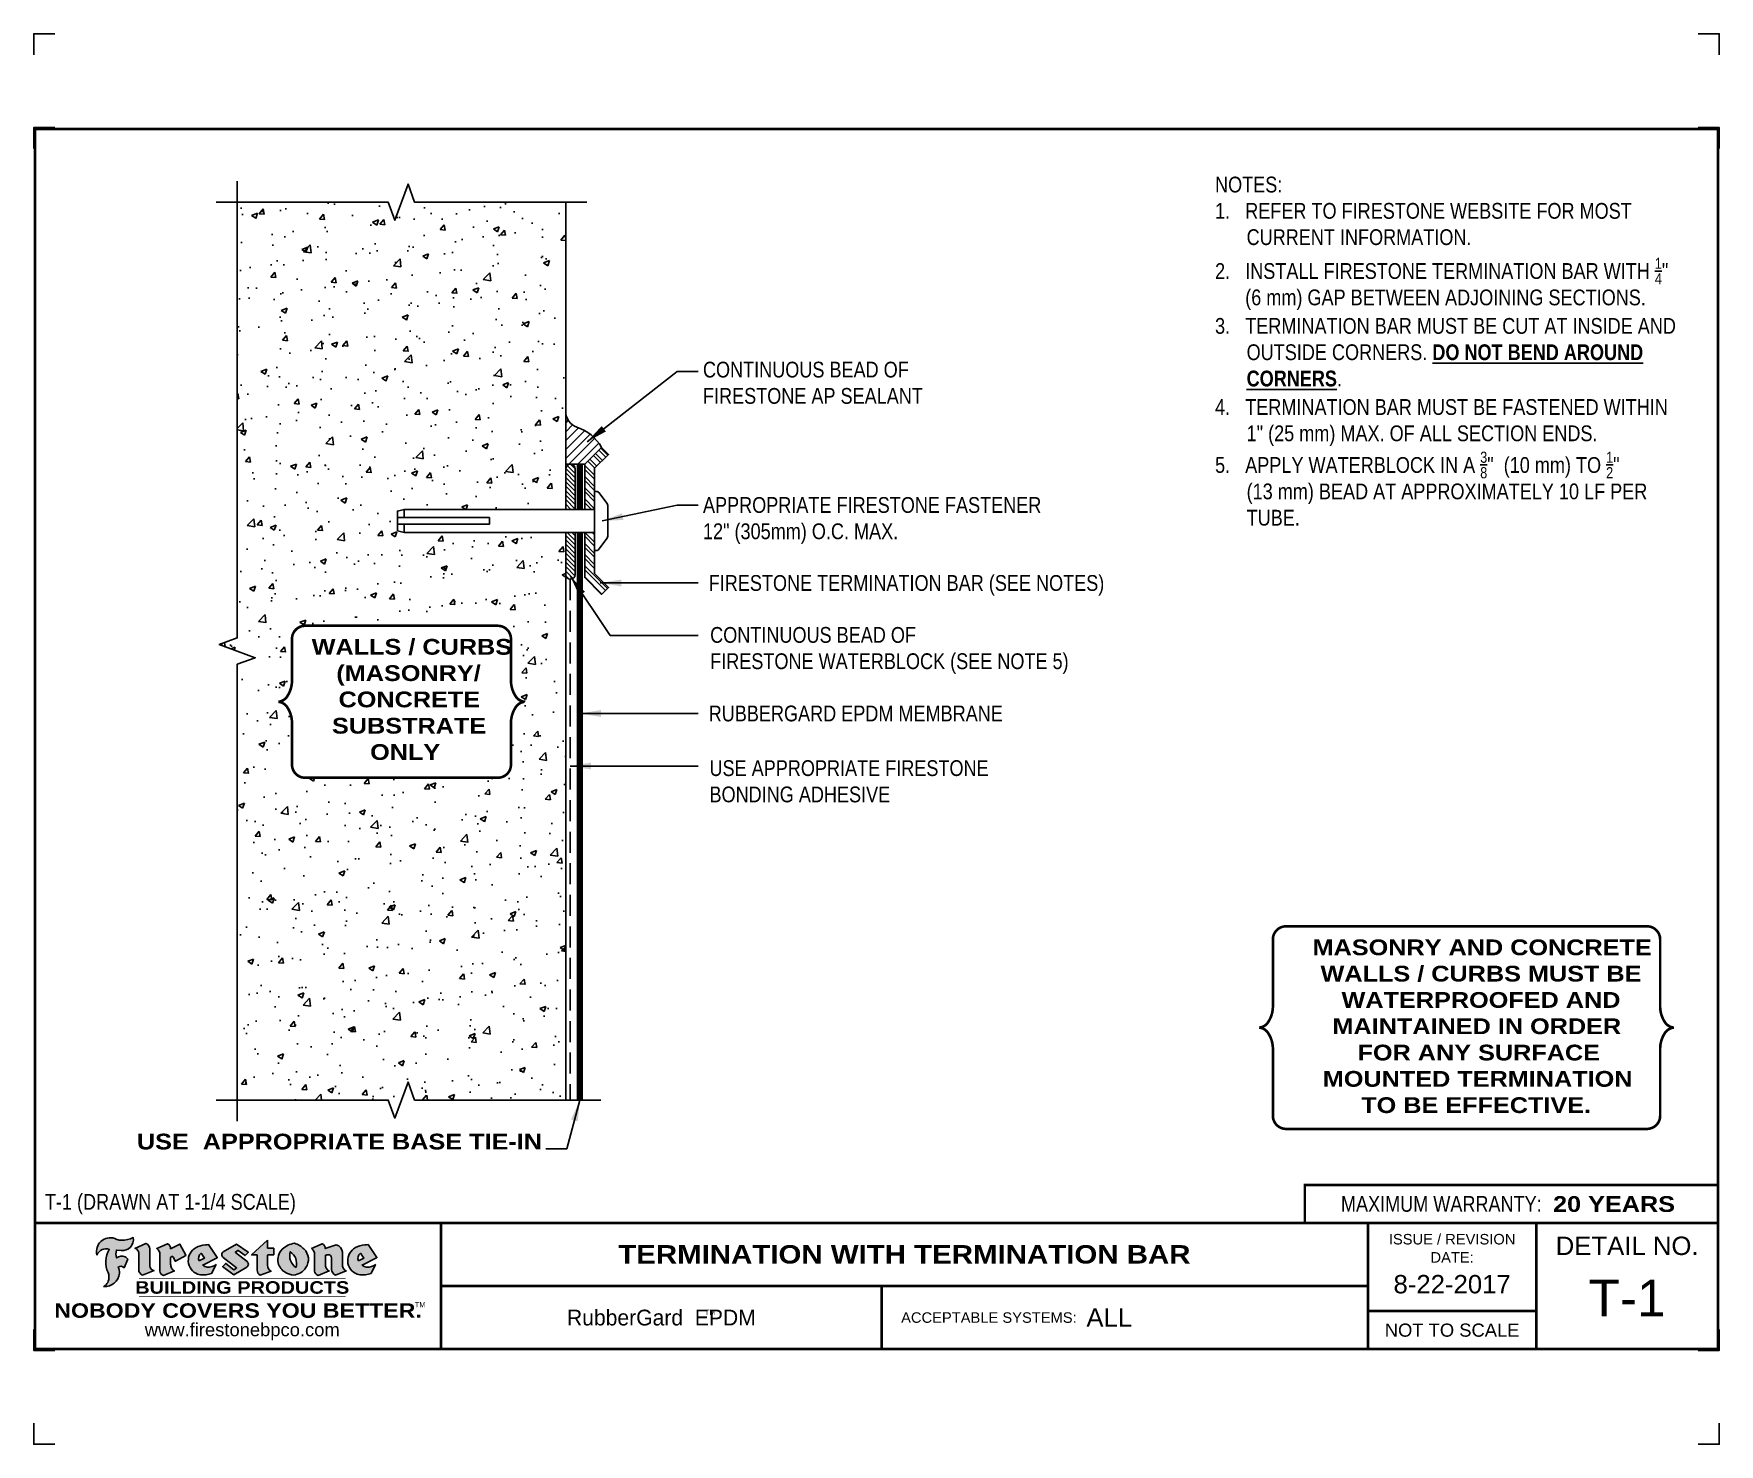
# Model space of a CAD drawing. Header units: inches. Extents: x 233.4 to 253.5, y -42.1 to -25.3.
import ezdxf
from ezdxf.enums import TextEntityAlignment as Align

# ---------------------------------------------------------------- set-up
doc = ezdxf.new("R2010")
doc.units = ezdxf.units.IN
doc.header["$MEASUREMENT"] = 0
doc.linetypes.add('HIDDEN', pattern=[0.375, 0.25, -0.125])
doc.layers.get('0').update_dxf_attribs({"linetype": 'CONTINUOUS'})
doc.layers.get('DEFPOINTS').update_dxf_attribs({"linetype": 'CONTINUOUS'})
for name, color, linetype in [('FSBP-ACCESSORY-FIRESTONE', 7, 'CONTINUOUS'), ('FSBP-ADHESIVE', 1, 'HIDDEN'), ('FSBP-ANNO-NOTE', 7, 'CONTINUOUS'), ('FSBP-MEMBRANE', 7, 'CONTINUOUS'), ('FSBP-SEALANTS', 1, 'CONTINUOUS'), ('FSBP-TTLB', 7, 'CONTINUOUS'), ('FSBP-TTLB-BORDER', 7, 'CONTINUOUS'), ('FSBP-TTLB-TEXT', 7, 'CONTINUOUS'), ('FSBP-WALL-CURB', 9, 'CONTINUOUS')]:
    doc.layers.add(name, color=color, linetype=linetype)
doc.styles.add('FSBP_ARIAL', font='arial.ttf')
doc.styles.add('FSBP_ARIAL_BOLD', font='')
doc.styles.add('FSBP_ARIAL_NAR', font='ARIALN.TTF')
doc.styles.add('FSBP_BANKGOTHIC', font='bgothm.ttf')
doc.styles.get('FSBP_ARIAL_BOLD').set_extended_font_data('Arial Black')
doc.dimstyles.new('FSBP-LEADER', dxfattribs={"dimtxt": 0.1875, "dimasz": 0.25, "dimexe": 0.0625, "dimexo": 0.125, "dimgap": 0.125, "dimtad": 0, "dimtih": 1, "dimtoh": 1, "dimdec": 4, "dimzin": 0, "dimdsep": 46, "dimlunit": 4, "dimtxsty": 'FSBP_ARIAL_NAR', "dimcen": 0.09375, "dimclrd": 256, "dimclre": 256, "dimclrt": 256, "dimadec": 0, "dimazin": 0, "dimtfac": 1, "dimtdec": 4, "dimtofl": 0, "dimtmove": 0, "dimatfit": 3, "dimfxl": 0, "dimtolj": 1, "dimtzin": 0, "dimlwd": -1, "dimlwe": -1, "dimarcsym": 0})

# ---------------------------------------------------------------- blocks, each defined once
blk = doc.blocks.new('TTLB-EPDM_1')
at = {"layer": 'FSBP-TTLB-TEXT'}
h = blk.add_hatch(color=1, dxfattribs=at)
edge = h.paths.add_edge_path()
edge.add_arc((1.037309769669573, -0.1982514792917306), 0.1319107607348553, 264.0410451462098, 370.3106169565175)
edge.add_arc((1.027551646585694, 0.1214293576525799), 0.3273056962876235, 270.05058356628535, 295.23459397187514, ccw=False)
edge.add_arc((1.022801957313345, -0.06680179986895154), 0.1391656561713503, 249.3281275763668, 272.0749124149863, ccw=False)
edge.add_line((0.9736743133014443, -0.1970076156048179), (0.9474927838574558, -0.1852745150568325))
edge.add_arc((0.8939498971398288, -0.3394262635682071), 0.1631857907024099, 70.84590087378872, 194.3325259843273)
edge.add_arc((0.8444260109029493, -0.4259936440910768), 0.1179914261095279, 70.96950098067128, 156.9641407594482, ccw=False)
edge.add_arc((1.153141409296894, -0.4684497516079468), 0.3110405457095052, 150.3231137483159, 203.2084295854517)
edge.add_arc((0.7562495500622943, -0.6412608153899899), 0.1218587156617311, 0.8849157075190988, 24.34668939894999, ccw=False)
edge.add_arc((0.7493781665697374, -0.6475258110744375), 0.1289731377238325, -58.36655102076742, 3.6216782311386737, ccw=False)
edge.add_arc((0.8256699029544474, -0.5792158350996106), 0.1783301886510354, 267.2205474105585, 354.1381621173521)
edge.add_arc((0.7903121048625305, -0.6011409294291745), 0.212787892960859, 0.9996158580669322, 21.00503380861244)
edge.add_arc((1.01880712263941, -0.5666691048185161), 0.05136395668415847, 40.82117713173261, 125.52727787225791, ccw=False)
edge.add_line((1.057676976260041, -0.5330924682126437), (1.102776947655911, -0.4308018311949837))
edge.add_arc((1.040858222524664, -0.4699705673995949), 0.07326744446031509, 32.31675181867256, 66.31481236598174)
edge.add_arc((1.032262518825329, -0.5063316993097662), 0.1102246948011782, 69.8179132332389, 125.254734720681)
edge.add_arc((1.127708877207287, -0.368959353531244), 0.1659710644737306, 164.1569669952081, 196.5811013160487, ccw=False)
edge.add_line((0.9680425188342383, -0.3236487780942383), (1.023615334387159, -0.3294494641845773))
h = blk.add_hatch(color=1, dxfattribs=at)
edge = h.paths.add_edge_path()
edge.add_line((1.275239419159561, -0.6223407783464694), (1.415345367376062, -0.5660418822574371))
edge.add_arc((1.421019305783958, -0.5090099247487757), 0.05731350411836949, 181.9717871001989, 264.31851000495806, ccw=False)
edge.add_line((1.363739737527226, -0.5109819325197265), (1.363412352251203, -0.3102363679013962))
edge.add_arc((1.294263659668751, -0.3103491388303989), 0.06914878453844908, 0.0934405599591014, 72.42834396969012)
edge.add_line((1.315139561173908, -0.2444268274366692), (1.186839444240604, -0.3024209471341379))
edge.add_arc((1.175246268095289, -0.3585110609420917), 0.05727567197445628, -0.017399788185912257, 78.322067691347, ccw=False)
edge.add_line((1.232521937428658, -0.3585284546236807), (1.232574268422297, -0.555126496687123))
edge.add_arc((1.305699496415486, -0.5558575689677219), 0.07312888236350451, 179.4272023230205, 245.3845503102953)
h = blk.add_hatch(color=1, dxfattribs=at)
edge = h.paths.add_edge_path()
edge.add_line((1.792026821926584, -0.3839679064720229), (1.722158956877934, -0.2518542302253621))
edge.add_arc((1.720119655279638, -0.2529327078887852), 0.002306916790721817, 27.87197133405656, 117.3766794470751)
edge.add_line((1.719058846382097, -0.250884159729182), (1.610638460368705, -0.3070279753467702))
edge.add_arc((1.547088841662962, -0.3061026658494403), 0.06355635479880145, 359.165808011073, 425.8793658831422)
edge.add_line((1.573061729235633, -0.2480956029480268), (1.446879247402876, -0.3051325108639702))
edge.add_arc((1.407812067100189, -0.370357133046621), 0.07602957263902092, -3.441403975725109, 59.07992244284969, ccw=False)
edge.add_line((1.483704536400296, -0.3749210150788969), (1.483704536400296, -0.5723838140635706))
edge.add_arc((1.54053746518044, -0.568254406115083), 0.05698275005415228, 184.1557352478595, 255.3066498366543)
edge.add_line((1.526084036778343, -0.6233736605654059), (1.657291340682093, -0.570650514527486))
edge.add_arc((1.688298576827198, -0.5021390388423987), 0.0752015358480571, 207.5160880841914, 245.649226723163, ccw=False)
edge.add_arc((1.721050197024907, -0.4914488168456328), 0.1093332836229113, 179.4823365255141, 204.5537900001094, ccw=False)
edge.add_line((1.611721375809452, -0.4904610114968335), (1.611721375809452, -0.4126404716788983))
edge.add_arc((1.628589765097195, -0.414159299036043), 0.01693662875851176, 28.356188110622725, 174.8549701683585, ccw=False)
edge.add_arc((1.627340435522395, -0.4197189881350504), 0.02111886817708033, 22.216893572439517, 40.10213956426492, ccw=False)
edge.add_line((1.646891420738257, -0.4117336534413738), (1.666638796144639, -0.4549750258192233))
edge.add_arc((1.668737246926742, -0.4540167099035481), 0.002306916790685496, 204.545128184284, 299.6323508190091)
edge.add_line((1.669877862091766, -0.4560219186518992), (1.791128135493295, -0.3870515928837648))
edge.add_line((1.791128135493295, -0.3870515928837648), (1.792026821926584, -0.3839679064720229))
h = blk.add_hatch(color=1, dxfattribs=at)
h.paths.add_polyline_path([(2.063388732080512, -0.2583237030618903, 0.02524281661523788), (2.025024361750752, -0.2610532129309178, 0.1213611957758757), (1.901773912052249, -0.3008158885520373, 0.6151668103976068), (1.93274136141747, -0.6099060679591872, 0.05306812109568645), (1.967936229862175, -0.617865745600497, 0.1150932231766138), (2.099126721549737, -0.5994933789882708), (2.151195569562105, -0.4944891916583316, -0.08755405562188731), (2.104230609512001, -0.5187113292177372, -0.265591761123442), (1.992692314386659, -0.5010701623316862), (2.165347897647223, -0.4141184325909109, 0.4518949533370738), (2.166222728871162, -0.4107679608846269)])
h.paths.add_polyline_path([(2.014217313945437, -0.4188965037300676), (1.951113654018855, -0.4515330109460507, -0.3720533890450154), (1.973177450672722, -0.3607130665457561)], flags=16)
h = blk.add_hatch(color=1, dxfattribs=at)
edge = h.paths.add_edge_path()
edge.add_arc((2.260407392426802, -0.3775796671688782), 0.04152450223225729, 123.20805433950699, 232.2027298779723, ccw=False)
edge.add_line((2.237665217914071, -0.3428366421988329), (2.393535971665983, -0.2540943745380986))
edge.add_arc((2.394677353533142, -0.2560991469722482), 0.002306916790741334, 55.64644466176611, 119.65426054492559, ccw=False)
edge.add_line((2.395979141996861, -0.2541946229174954), (2.531809646140459, -0.3470380726374032))
edge.add_arc((2.530468902927946, -0.3489153772789875), 0.002306916790700397, -42.731101238422525, 54.4661353739603, ccw=False)
edge.add_line((2.532163440279987, -0.3504807552658491), (2.498457913851155, -0.3869673252714421))
edge.add_arc((2.496763376499139, -0.3854019472845934), 0.002306916790672934, 233.7527076894875, 317.26889876138785, ccw=False)
edge.add_line((2.495399362263356, -0.38726241234572), (2.413849913492982, -0.3274738082119626))
edge.add_arc((2.412485899257181, -0.3293342732731342), 0.002306916790720064, 53.75270768979358, 124.4135619297835)
edge.add_line((2.41118211687575, -0.3274311136421062), (2.382933981293377, -0.346782838468144))
edge.add_arc((2.38423776367478, -0.3486859980991606), 0.002306916790694898, 124.4135619293799, 231.8459020253626)
edge.add_line((2.382812599816248, -0.3505000469010184), (2.519899969301207, -0.4581994452042721))
edge.add_arc((2.494247019847682, -0.4908523236374461), 0.04152450223225742, -55.21225898295222, 51.84590202520428, ccw=False)
edge.add_line((2.517938320565804, -0.5249552055672808), (2.364434947484597, -0.6179520922513717))
edge.add_arc((2.36323960192349, -0.6159790200102006), 0.002306916790726996, 233.2955624372927, 301.20872157023314, ccw=False)
edge.add_line((2.361860787187538, -0.6178285429225383), (2.231266621301074, -0.5204709167214361))
edge.add_arc((2.232647938930649, -0.5186232623475259), 0.002306916790697672, 135.5134179846393, 233.21798691998708, ccw=False)
edge.add_line((2.231002150870836, -0.5170067083764565), (2.262839375599356, -0.4845937328397696))
edge.add_arc((2.264485163659225, -0.4862102868108537), 0.002306916790748497, 53.0352839999411, 135.513417985369, ccw=False)
edge.add_line((2.265872365996302, -0.4843670465239001), (2.361834678328762, -0.5565872257804898))
edge.add_arc((2.363221880665761, -0.5547439854936304), 0.002306916790627066, 233.0352840000685, 302.2362632414394)
edge.add_line((2.36445241715569, -0.5566953042850713), (2.39428499383348, -0.5378823484768844))
edge.add_arc((2.393054457343549, -0.5359310296853765), 0.002306916790685166, 302.2362632406177, 412.2027298768422)
edge.add_line((2.394468296066179, -0.5341081404551886), (2.234958295420142, -0.4103916733127022))
h = blk.add_hatch(color=1, dxfattribs=at)
edge = h.paths.add_edge_path()
edge.add_line((2.763460561272041, -0.2072496393923444), (2.763460561272041, -0.2969520779963801))
edge.add_arc((2.765767478062699, -0.2969520779963943), 0.00230691679065842, 179.9999999996471, 269.9999999996471)
edge.add_line((2.765767478062685, -0.2992589947870528), (2.835417693520355, -0.2992589947870528))
edge.add_arc((2.835417693520355, -0.3015659115777538), 0.002306916790701052, 0, 90, ccw=False)
edge.add_line((2.837724610311056, -0.3015659115777538), (2.837724610311056, -0.3790761307453892))
edge.add_arc((2.83541769352037, -0.3790761307453749), 0.002306916790686842, 269.99999999964706, 359.99999999964706, ccw=False)
edge.add_line((2.835417693520355, -0.3813830475360618), (2.765767478062685, -0.3813830475360618))
edge.add_arc((2.765767478062699, -0.3836899643267202), 0.00230691679065842, 90.00000000035294, 180.0000000003529)
edge.add_line((2.763460561272041, -0.3836899643267344), (2.763460561272041, -0.5033995910642801))
edge.add_arc((2.836735953378943, -0.5071368822038516), 0.07337063740681413, 177.0802527808789, 245.3249543133826)
edge.add_line((2.806105814540615, -0.5738080530967267), (2.674529557384915, -0.6226036013049594))
edge.add_arc((2.708610405062069, -0.564298408791804), 0.06753517344606039, 177.0345319916277, 239.6926428024901, ccw=False)
edge.add_line((2.641165668230087, -0.560804539009709), (2.641165668230087, -0.3836899643267344))
edge.add_arc((2.638858751439429, -0.3836899643267202), 0.00230691679065842, 359.9999999996471, 449.999999999647)
edge.add_line((2.638858751439443, -0.3813830475360618), (2.572857950769389, -0.3813830475360618))
edge.add_line((2.572857950769389, -0.3813830475360618), (2.763460561272041, -0.2072496393923444))
h = blk.add_hatch(color=1, dxfattribs=at)
edge = h.paths.add_edge_path(flags=16)
edge.add_arc((2.940363509127394, -0.4847985213681437), 0.1684614578629418, 344.5558804047865, 417.0140046669545)
edge.add_arc((3.194458079644619, -0.3883534532477785), 0.1684614578629414, 164.5558804047864, 237.0140046669546)
edge = h.paths.add_edge_path()
edge.add_arc((3.069375116502199, -0.4399344555144872), 0.1828726885096673, 136.0914512150047, 191.213418978326)
edge.add_arc((3.064939550433406, -0.4318234379590333), 0.1803148804748503, 194.0167254156723, 240.6663730831859)
edge.add_arc((3.098047041778981, -0.3845058757092554), 0.2378525180183701, 239.2975390661776, 264.2889872773176)
edge.add_arc((3.04884478212623, -0.4190232383793012), 0.203760689247156, 277.1986764832036, 326.503572961274)
edge.add_arc((3.077739326803546, -0.4341046616465112), 0.171374865791709, 325.3768876809902, 406.3828327799087)
edge.add_arc((3.011839488065919, -0.4896144380417797), 0.2571945645850002, 44.28462553519766, 73.82901434867304)
edge.add_arc((3.117152499586992, -0.4983433120546693), 0.2579560664039132, 97.50292863483666, 134.1039137579027)
h = blk.add_hatch(color=1, dxfattribs=at)
edge = h.paths.add_edge_path()
edge.add_line((3.322690228557462, -0.5721896537377091), (3.322690228557462, -0.3749210150788969))
edge.add_arc((3.246797759257384, -0.3703571330465745), 0.076029572638996, 356.5585960242387, 419.0799224428129)
edge.add_line((3.285864939560099, -0.3051325108639702), (3.412047421392799, -0.2480956029480268))
edge.add_arc((3.386074533820159, -0.3061026658494941), 0.06355635479883807, 0.3962622833877276, 65.87936588318718, ccw=False)
edge.add_line((3.449629368605429, -0.3056631084210863), (3.580526418688805, -0.2593848434574539))
edge.add_arc((3.555744121700958, -0.3530904070730321), 0.09692726601172152, 2.366977007666776, 75.18615851992018, ccw=False)
edge.add_line((3.652588689330287, -0.3490873311063041), (3.652588689330287, -0.4883770011386872))
edge.add_arc((3.761877549389556, -0.4914934052703811), 0.1093332836229047, 178.3666365323574, 204.5537900000422)
edge.add_arc((3.729125929191727, -0.5021836272670953), 0.07520153584796169, 207.5160880841711, 245.2240541443093)
edge.add_line((3.697611150971852, -0.5704631245385627), (3.572585913552643, -0.6207021253773775))
edge.add_arc((3.59534718600759, -0.5526356419907701), 0.07177131519198746, 180.3328587115751, 251.51018566665869, ccw=False)
edge.add_line((3.523577081955409, -0.5530525936986663), (3.523577081955409, -0.4153032515383615))
edge.add_arc((3.486319529276879, -0.4148773504126441), 0.0372599868942854, 359.3450650296066, 449.0500281941028)
edge.add_arc((3.482769874121713, -0.4419622099033496), 0.06447454900600783, 86.29402372314017, 119.8211331593848)
edge.add_line((3.450707067966732, -0.3860252459975726), (3.450707067966732, -0.4904610114968335))
edge.add_arc((3.560035889182251, -0.491448816845647), 0.1093332836229751, 179.4823365255069, 204.5537900001023)
edge.add_arc((3.527284268984408, -0.5021390388424952), 0.07520153584796385, 207.5160880841699, 245.6492267231416)
edge.add_line((3.496277032839316, -0.570650514527486), (3.365069728935509, -0.6233736605654059))
edge.add_arc((3.37950248606194, -0.5682868177318081), 0.05694615642555727, 183.9298782390169, 255.318496325343, ccw=False)
h = blk.add_hatch(color=1, dxfattribs=at)
h.paths.add_polyline_path([(3.957695472291277, -0.2583237030618903, 0.02524281661523822), (3.919331101961575, -0.2610532129309178, 0.1085638477195505), (3.807890832595604, -0.2939221658134414, 0.6425897848490651), (3.827048101628293, -0.6099060679591872, 0.05306812109569052), (3.862242970072884, -0.617865745600497, 0.1150932231766133), (3.993433461760503, -0.5994933789882708), (4.045502309772871, -0.4944891916583316, -0.08755405562189084), (3.998537349722767, -0.5187113292177372, -0.2655917611234366), (3.886999054597368, -0.5010701623316862), (4.059654637857989, -0.4141184325909109, 0.4518949533370731), (4.060529469081928, -0.4107679608846269)])
h.paths.add_polyline_path([(3.90852405415626, -0.4188965037300676), (3.845420394229677, -0.4515330109460507, -0.3720533890450147), (3.867484190883488, -0.3607130665457561)], flags=16)
at = {"layer": 'DEFPOINTS', "linetype": 'Continuous', "ltscale": 1.75}
for points in [[(-0.015625, 13.88083333333333), (-0.015625, 14.13083333333333), (0.234375, 14.13083333333333)], [(20.01562500000003, 13.88083333333333), (20.01562500000003, 14.13083333333333), (19.76562500000003, 14.13083333333333)], [(-0.015625, -2.380833333333342), (-0.015625, -2.630833333333342), (0.234375, -2.630833333333342)], [(20.01562500000003, -2.380833333333342), (20.01562500000003, -2.630833333333342), (19.76562500000003, -2.630833333333342)]]:
    blk.add_lwpolyline(points, dxfattribs=at)
at = {"layer": 'DEFPOINTS', "color": 1}
for points in [[(0.234375, 13.015625), (-0.015625, 13.015625), (-0.015625, 12.765625)], [(20.015625, 12.765625), (20.015625, 13.015625), (19.765625, 13.015625)], [(0.234375, -1.515625), (-0.015625, -1.515625), (-0.015625, -1.265625)], [(20.015625, -1.265625), (20.015625, -1.515625), (19.765625, -1.515625)]]:
    blk.add_lwpolyline(points, dxfattribs=at)
at = {"layer": 'FSBP-TTLB', "const_width": 0.03125}
blk.add_lwpolyline([(15.09028770518938, 0), (20, 0), (20, 0.4512598240669945), (15.09028770518938, 0.4512598240669945)], close=True, dxfattribs=at)
for points in [[(0, 0), (0, -1.5), (20, -1.5), (20, 0), (0, 0)], [(4.825208527206769, 0), (4.825208527206769, -0.75)], [(15.84028770518938, 0), (15.84028770518938, -1.5)], [(17.84110496735593, 0), (17.84110496735593, -1.5)], [(20, 0), (20, -1.5)], [(4.825208527206769, -0.75), (15.84028770518938, -0.75)], [(4.825208527206769, -0.75), (4.825208527206769, -1.5)], [(15.84028770518938, -1.048740175933006), (17.84110496735593, -1.048740175933006)]]:
    blk.add_lwpolyline(points, dxfattribs=at)
at = {"layer": 'FSBP-TTLB-BORDER', "const_width": 0.03125}
blk.add_lwpolyline([(20, 0), (20, 13), (0, 13), (0, 0)], dxfattribs=at)
at = {"layer": 'FSBP-TTLB-TEXT', "color": 1}
blk.add_line((0.7358432058323388, -0.379822754145593), (0.7358432058323388, -0.379822754145593), dxfattribs=at)
for points in [[(1.023615323725323, -0.3294494630716969, 0.5000510906601082), (1.167090420776901, -0.1746414942047778, -0.1103304102359608), (1.027840608309816, -0.2058762110801382, -0.09957876667165425), (0.9736743133014443, -0.1970076156048179), (0.9474927838574558, -0.1852745150568325, 0.5978159689075124), (0.7358432058323388, -0.379822754145593, -0.3938834584182213), (0.8828996422548698, -0.3144510229727047, 0.2349406564350952), (0.86727108227484, -0.5910237178633082, -0.1027304183841549), (0.8780937320133262, -0.6393788197974146, -0.2772692352614086), (0.8170223912655956, -0.7573362346216896, 0.3985429150902959), (1.003067614090241, -0.5974286950643517, 0.0875124847930418), (0.9889600163401155, -0.5248671157293501, -0.3874031597924062), (1.057676976260041, -0.5330924682126437), (1.102776947655911, -0.4308018311949837, 0.1494423498871741), (1.07029056398062, -0.4028746979725923, 0.2467195073738216), (0.9686394281704906, -0.4163228904100862, -0.1424285161541127), (0.9680425188342383, -0.3236487780942383), (1.023615334387159, -0.3294494641845773)], [(2.166222728871162, -0.4107679608846269), (2.063388732080512, -0.2583237030618903, 0.02524281661523788), (2.025024361750752, -0.2610532129309178, 0.1085638477195265), (1.913584092384895, -0.2939221658134414, 0.6425897848491228), (1.93274136141747, -0.6099060679591872, 0.05306812109568648), (1.967936229862175, -0.617865745600497, 0.1150932231766137), (2.099126721549737, -0.5994933789882708), (2.151195569562105, -0.4944891916583316, -0.0875540556218873), (2.104230609512001, -0.5187113292177372, -0.2655917611234418), (1.992692314386659, -0.5010701623316862), (2.165347897647223, -0.4141184325909109)], [(2.763460561272041, -0.2072496393923444), (2.763460561272041, -0.2969520779963801, 0.4142135623730958), (2.765767478062685, -0.2992589947870528), (2.835417693520355, -0.2992589947870528, -0.414213562373095), (2.837724610311056, -0.3015659115777538), (2.837724610311056, -0.3790761307453892, -0.4142135623730938), (2.835417693520355, -0.3813830475360618), (2.765767478062685, -0.3813830475360618, 0.4142135623730958), (2.763460561272041, -0.3836899643267344), (2.763460561272041, -0.5033995910642801, 0.3068985753588853), (2.806105814540615, -0.5738080530967267), (2.674529557384915, -0.6226036013049594, -0.2804194150632976), (2.641165668230087, -0.560804539009709), (2.641165668230087, -0.3836899643267344, 0.414213562373095), (2.638858751439443, -0.3813830475360618), (2.572857950769389, -0.3813830475360618), (2.763460561272041, -0.2072496393923444)], [(4.060529469081928, -0.4107679608846269), (3.957695472291277, -0.2583237030618903, 0.02524281661523788), (3.919331101961575, -0.2610532129309178, 0.1085638477195265), (3.807890832595604, -0.2939221658134414, 0.6425897848491228), (3.827048101628293, -0.6099060679591872, 0.05306812109568648), (3.862242970072884, -0.617865745600497, 0.1150932231766137), (3.993433461760503, -0.5994933789882708), (4.045502309772871, -0.4944891916583316, -0.0875540556218873), (3.998537349722767, -0.5187113292177372, -0.2655917611234418), (3.886999054597368, -0.5010701623316862), (4.059654637857989, -0.4141184325909109)], [(4.059654637857989, -0.4141184325909109, 0.4518949533370731), (4.060529469081928, -0.4107679608846269, 0.4518949533370731)]]:
    blk.add_lwpolyline(points, format="xyb", dxfattribs=at)
for points in [[(1.275239419159561, -0.6223407783464694), (1.415345367376062, -0.5660418822574371, -0.3756100036733062), (1.363739737527226, -0.5109819325197265), (1.363412352251203, -0.3102363679013962, 0.3265360292958048), (1.315139561173908, -0.2444268274366692), (1.186839444240604, -0.3024209471341379, -0.3557863980845349), (1.232521937428658, -0.3585284546236807), (1.232574268422297, -0.555126496687123, 0.2960110723418457)], [(1.792026821926584, -0.3839679064720229), (1.722158956877934, -0.2518542302253621, 0.4116839150163434), (1.719058846382097, -0.250884159729182), (1.610638460368705, -0.3070279753467702, 0.2996033003794034), (1.573061729235633, -0.2480956029480268), (1.446879247402876, -0.3051325108639702, -0.2797757560995365), (1.483704536400296, -0.3749210150788969), (1.483704536400296, -0.5723838140635706, 0.320828638474519), (1.526084036778343, -0.6233736605654059), (1.657291340682093, -0.570650514527486, -0.1679398621276611), (1.621603752698661, -0.5368819723450571, -0.1098333365370753), (1.611721375809452, -0.4904610114968335), (1.611721375809452, -0.4126404716788983, -0.743334502655012), (1.64349420176768, -0.4061152228778298, -0.07819791644735608), (1.646891420738257, -0.4117336534413738), (1.666638796144639, -0.4549750258192233, 0.4404648714563479), (1.669877862091766, -0.4560219186518992), (1.791128135493295, -0.3870515928837648)], [(1.951113654018855, -0.4515330109460507), (2.014217313945437, -0.4188965037300676), (1.973177450672722, -0.3607130665457561, 0.3720533890450154)], [(2.234958295420142, -0.4103916733127022, -0.5150044486718882), (2.237665217914071, -0.3428366421988329), (2.393535971665983, -0.2540943745380986, -0.2867822934100265), (2.395979141996861, -0.2541946229174954), (2.531809646140459, -0.3470380726374032, -0.4515027974650387), (2.532163440279987, -0.3504807552658491), (2.498457913851155, -0.3869673252714421, -0.3814439164929681), (2.495399362263356, -0.38726241234572), (2.413849913492982, -0.3274738082119626, 0.3184718635035665), (2.41118211687575, -0.3274311136421062), (2.382933981293377, -0.346782838468144, 0.5064094529656681), (2.382812599816248, -0.3505000469010184), (2.519899969301207, -0.4581994452042721, -0.5043597839115849), (2.517938320565804, -0.5249552055672808), (2.364434947484597, -0.6179520922513717, -0.3053163970316367), (2.361860787187538, -0.6178285429225383), (2.231266621301074, -0.5204709167214361, -0.4541703869768119), (2.231002150870836, -0.5170067083764565), (2.262839375599356, -0.4845937328397696, -0.3762644290664977), (2.265872365996302, -0.4843670465239001), (2.361834678328762, -0.5565872257804898, 0.3114700032088108), (2.36445241715569, -0.5566953042850713), (2.39428499383348, -0.5378823484768844, 0.520381097387146), (2.394468296066179, -0.5341081404551886)], [(2.937624918725987, -0.3131105398334029, 0.2452625673097023), (2.889993533867141, -0.4754966266250307, 0.2064059665179019), (2.976604338974084, -0.5890186876871866, 0.1094800500670344), (3.074378098474654, -0.6211778035979165, 0.2185147641853038), (3.218764944843201, -0.5314757029352819, 0.3689489483072479), (3.195959963110113, -0.3100352223135445, 0.1296305888694145), (3.0834694040758, -0.242595816912754, 0.1610736375384317)], [(3.10274193015772, -0.5296595419651595, 0.3271311138286319), (3.032079658614293, -0.3434924326507627, 0.3271311138286322)], [(3.322690228557462, -0.5721896537377091), (3.322690228557462, -0.3749210150788969, 0.2797757560995341), (3.285864939560099, -0.3051325108639702), (3.412047421392799, -0.2480956029480268, -0.2937618496109166), (3.449629368605429, -0.3056631084210863), (3.580526418688805, -0.2593848434574539, -0.3288760160581939), (3.652588689330287, -0.3490873311063041), (3.652588689330287, -0.4883770011386872, 0.114762897203527), (3.662431105063263, -0.536926560769686, 0.166032965990522), (3.697611150971852, -0.5704631245385627), (3.572585913552643, -0.6207021253773775, -0.3209557512194564), (3.523577081955409, -0.5530525936986663), (3.523577081955409, -0.4153032515383615, 0.4127061514896111), (3.48693727661589, -0.3776224848030694, 0.1473421876160361), (3.450707067966732, -0.3860252459975726), (3.450707067966732, -0.4904610114968335, 0.1098333365370753), (3.460589444855941, -0.5368819723450855, 0.1679398621276611), (3.496277032839316, -0.570650514527486), (3.365069728935509, -0.6233736605654059, -0.3219729545308964), (3.322690228557462, -0.5721896537377091, 29.1476284739)], [(3.845420394229677, -0.4515330109460507), (3.90852405415626, -0.4188965037300676), (3.867484190883488, -0.3607130665457561, 0.3720533890450154)]]:
    blk.add_lwpolyline(points, format="xyb", close=True, dxfattribs=at)
at = {"layer": 'FSBP-TTLB-TEXT'}
for points, const_width in [([(1.233926579809207, -0.6584455781731435), (3.691229482685259, -0.6584455781731577)], 0.0078125), ([(10.06152282927678, -0.75), (10.06152282927678, -1.5)], 0.03125), ([(1.233926579809207, -0.8761560960495984), (3.691229482685259, -0.8761560960495842)], 0.0078125)]:
    blk.add_lwpolyline(points, dxfattribs=dict(at, const_width=const_width))
at = {"layer": 'FSBP-TTLB-TEXT', "color": 1}
for centre, start, end in [((1.789987520328282, -0.3850463841354355), 299.6323508193319, 27.87197133380463), ((2.164310260790558, -0.412058050385383), 296.7304547840455, 34.00233684987403)]:
    blk.add_arc(centre, 0.00230691679068068, start, end, dxfattribs=at)
at = {"layer": 'FSBP-TTLB-TEXT', "style": 'FSBP_ARIAL_NAR'}
blk.add_text('MAXIMUM WARRANTY:', height=0.1875, dxfattribs=at).set_placement((17.90516569312837, 0.2256299120335257), align=Align.MIDDLE_RIGHT)
at = {"layer": 'FSBP-TTLB-TEXT'}
for s, height, style, p in [('ISSUE / REVISION', 0.125, 'FSBP_ARIAL', (16.84069633627263, -0.1938496373466023)), ('DETAIL NO.', 0.21875, 'FSBP_ARIAL', (18.92055248367797, -0.2724398367368792)), ('DATE:', 0.125, 'FSBP_ARIAL', (16.84069633627263, -0.409973105348854)), ('www.firestonebpco.com', 0.15625, 'FSBP_ARIAL', (2.462578031247233, -1.268657306740124)), ('RubberGard  EPDM', 0.1875, 'FSBP_BANKGOTHIC', (7.443365678241776, -1.125)), ('TM', 0.0625, 'FSBP_BANKGOTHIC', (8.023397742165457, -1.062518816683806)), ('NOT TO SCALE', 0.15625, 'FSBP_ARIAL', (16.84069633627263, -1.274370087966503))]:
    blk.add_text(s, height=height, dxfattribs=dict(at, style=style)).set_placement(p, align=Align.MIDDLE_CENTER)
at = {"layer": 'FSBP-TTLB-TEXT', "lineweight": 18, "style": 'FSBP_ARIAL_BOLD'}
blk.add_text('BUILDING PRODUCTS', height=0.1484375, dxfattribs=at).set_placement((2.462578031247233, -0.7673008371113639), align=Align.MIDDLE_CENTER)
at = {"layer": 'FSBP-TTLB-TEXT', "color": 1}
for s, height, style, p in [('NOBODY COVERS YOU BETTER.', 0.171875, 'FSBP_ARIAL_BOLD', (2.412604263603384, -1.041650450587369)), ('TM', 0.0625, 'FSBP_BANKGOTHIC', (4.576671173373001, -0.9725745042934193))]:
    blk.add_text(s, height=height, dxfattribs=dict(at, style=style)).set_placement(p, align=Align.MIDDLE_CENTER)
at = {"layer": 'FSBP-TTLB-TEXT', "style": 'FSBP_ARIAL'}
blk.add_text('ACCEPTABLE SYSTEMS:', height=0.125, dxfattribs=at).set_placement((10.29281281591562, -1.125), align=Align.MIDDLE_LEFT)
at = {"layer": 'FSBP-TTLB-TEXT'}
for tag, height, style, p in [('MAXIMUM_WARRANTY', 0.1875, 'FSBP_ARIAL_BOLD', (18.03987100774941, 0.2240244307510579)), ('ACCPT_SYSTEMS', 0.21875, 'FSBP_ARIAL', (12.49438170418193, -1.125))]:
    blk.add_attdef(tag, text='', height=height, dxfattribs=dict(at, style=style)).set_placement(p, align=Align.MIDDLE_LEFT)
for tag, height, style, p in [('DETAIL_DESCP_LINE_1', 0.21875, 'FSBP_ARIAL_BOLD', (10.33118450231211, -0.3736318192489421)), ('ISSUE_REV_DATE', 0.21875, 'FSBP_ARIAL', (16.84069633627263, -0.7282559425942452)), ('DETAIL_NUMBER', 0.4375, 'FSBP_ARIAL', (18.91941590748775, -0.8931630692489421))]:
    blk.add_attdef(tag, text='', height=height, dxfattribs=dict(at, style=style)).set_placement(p, align=Align.MIDDLE_CENTER)
blk = doc.blocks.new('FSBP_MASONRY_FASTENER_01')
at = {"layer": 'FSBP-ACCESSORY-FIRESTONE', "linetype": 'Continuous', "ltscale": 1.75}
blk.add_lwpolyline([(0, 0.28125), (0, -0.28125), (0.01562499999994316, -0.28125, 0.2360679774997382), (0.04062499999997726, -0.2687500000000682), (0.1187499999999773, -0.1645833333333258, 0.1622776601684073), (0.125, -0.1458333333333712), (0.125, 0.1458333333333712, 0.162277660168398), (0.1187499999999773, 0.1645833333333258), (0.04062499999997726, 0.2687500000000682, 0.2360679774997484), (0.015625, 0.28125)], format="xyb", close=True, dxfattribs=at)
for points in [[(-1.812500000000057, -0.03125), (-1.812500000000057, -0.109375), (-1.875000000000057, -0.09375), (-1.875000000000057, 0.09375), (-1.812500000000057, 0.109375), (-1.8125, 0.03125)], [(-1.875000000000057, 0.03125), (-1.000000000000057, 0.03125), (-1.000000000000057, -0.03125), (-1.875000000000057, -0.03125)], [(-5.684341886080801e-14, 0.109375), (-1.812500000000057, 0.109375)], [(-1.812500000000057, -0.109375), (0, -0.109375)]]:
    blk.add_lwpolyline(points, dxfattribs=at)

msp = doc.modelspace()

# ---------------------------------------------------------------- hatches: boundary and pattern name
at = {"layer": 'FSBP-ACCESSORY-FIRESTONE'}
h = msp.add_hatch(dxfattribs=at)
h.set_pattern_fill('STEEL', color=256, scale=0.75, angle=90, style=0)
h.set_pattern_definition([(135, (-258.045619766771, -223.0453976933295), (-0.06629126073623884, -0.06629126073623882), []), (135, (-258.092494766771, -223.0453976933295), (-0.06629126073623884, -0.06629126073623882), [])])
h.paths.add_polyline_path([(240.1132491166956, -30.77270970988486), (240.1132491166956, -30.49927220988495), (240.2789772685361, -30.33354405804421), (240.1961131926159, -30.25067998212394), (239.9960616166957, -30.45073155804413), (239.9960616166954, -30.98755345988484), (240.1132491166957, -30.98755345988489)])
h.paths.add_polyline_path([(240.1132491166956, -31.26099095988486), (239.9960616166956, -31.26099095988484), (239.9960616166956, -31.79781286172543), (240.1961131926158, -31.99786443764584), (240.2789772685362, -31.91500036172538), (240.1132491166956, -31.74927220988478)])
at = {"layer": 'FSBP-SEALANTS'}
h = msp.add_hatch(dxfattribs=at)
h.set_pattern_fill('ANSI31', color=256, scale=0.6, style=0)
h.set_pattern_definition([(45, (-258.045619766771, -223.0453976933295), (-0.05303300858899106, 0.05303300858899106), [])])
edge = h.paths.add_edge_path()
edge.add_arc((239.7488677337364, -30.50016030954138), 0.5121219915768633, 29.15344355417605, 72.47568504691327)
edge.add_arc((239.9750268190242, -29.81889629798836), 0.2058922230013225, 180.9533835507301, 249.5449151898776, ccw=False)
edge.add_line((239.7691630989834, -29.82232212100941), (239.7691630989834, -30.45073155804421))
edge.add_line((239.7691630989834, -30.45073155804421), (239.9960616166956, -30.45073155804421))
edge.add_line((239.9960616166956, -30.45073155804421), (240.1961131926159, -30.25067998212394))
h = msp.add_hatch(dxfattribs=at)
h.set_pattern_fill('ANSI31', color=256, scale=0.3, angle=90, style=0)
h.set_pattern_definition([(135, (-353.7411854516746, -223.0453976933295), (-0.02651650429449553, -0.02651650429449553), [])])
h.paths.add_polyline_path([(239.8816630989836, -30.50698155804425, 1), (239.7691630989834, -30.50698155804425), (239.7691630989834, -30.98755345988486), (239.8816630989834, -30.98755345988486)])
h.paths.add_polyline_path([(239.8816630989833, -31.26099095988489), (239.7691630989834, -31.26099095988489), (239.7691630989834, -31.76109411172543, 1), (239.8816630989833, -31.76109411172543)])
at = {"layer": 'FSBP-WALL-CURB'}
h = msp.add_hatch(dxfattribs=at)
h.set_pattern_fill('AR-CONC', color=256, scale=0.1, style=0)
h.set_pattern_definition([(49.99999999999999, (-353.7411854516746, -223.0453976933295), (0.7172601826007535, -0.06275213498259512), [0.07500000000000001, -0.8250000000000001]), (355, (-353.7411854516746, -223.0453976933295), (-0.138751333613, 0.7521921337000119), [0.06, -0.66]), (100.4514, (-353.6814137716746, -223.0506270333296), (0.5785093817140216, 0.6894395420609536), [0.0637401899999999, -0.7011421119999991]), (46.18420000000002, (-353.7411854516746, -222.8453976933295), (1.067241048625645, -0.1655190143290181), [0.1125, -1.2375]), (96.63559999999998, (-353.6522487066746, -222.8591910003295), (0.9346627055487033, 0.9741178709004418), [0.09561028799999988, -1.051712999999998]), (351.1842, (-353.7411854516746, -222.8453976933295), (0.9346619451336272, 0.9741186009253247), [0.09000000000000001, -0.9900000000000001]), (21, (-353.6411854516746, -222.8953976933296), (0.5969070521184617, -0.4026188906653388), [0.07500000000000001, -0.8250000000000001]), (326.0000000000001, (-353.6411854516746, -222.8953976933296), (0.2433153319215817, 0.7251500450468531), [0.06, -0.66]), (71.4514, (-353.5914432186746, -222.9289492993295), (0.84022262858149, 0.3225304967099524), [0.06374019000000002, -0.701142112]), (37.50000000000001, (-353.7411854516746, -223.0453976933295), (0.01215985531729067, 0.3328938538313115), [0, -0.652, 0, -0.67, 0, -0.6625000000000001]), (7.499999999999999, (-353.7411854516746, -223.0453976933295), (0.2630695374421486, 0.3944117118823602), [0, -0.382, 0, -0.637, 0, -0.2525]), (327.5, (-353.9641854516746, -223.0453976933295), (0.5338224361724091, -0.0225548717343798), [0, -0.25, 0, -0.78, 0, -1.035]), (317.5, (-354.0641854516746, -223.0453976933295), (0.5831861693423862, 0.1001049823323176), [0, -0.325, 0, -0.518, 0, -0.735])])
h.paths.add_polyline_path([(239.7691630989836, -31.26099095988486), (237.8476241166955, -31.26099095988486), (237.7694991166955, -31.24145970988486), (237.7694991166955, -31.00708470988484), (237.8476241166956, -30.98755345988484), (239.7691630989835, -30.98755345988484), (239.7691630989833, -27.33691062450357), (237.9738041506482, -27.33691062450355), (237.8956791506482, -27.12226395110868), (237.7394291506483, -27.55155729789847), (237.6613041506483, -27.33691062450355), (235.865945202313, -27.3369106245036), (235.8659452023128, -32.51552261218781), (235.6512985289179, -32.59364761218781), (236.0805918757077, -32.74989761218784), (235.865945202313, -32.82802261218781), (235.865945202313, -38.00663459987213), (237.661304150648, -38.00663459987216), (237.7394291506482, -38.22128127326705), (237.8956791506483, -37.79198792647723), (237.9738041506482, -38.00663459987216), (239.7691630989833, -38.00663459987213)])
h.paths.add_polyline_path([(238.962515822882, -32.37037699100524, -0.4142135623730951), (239.118765822882, -32.52662699100524), (239.118765822882, -33.03391302198806, 0.1409083258157834), (239.1772134490695, -33.21205407209108, 0.2244532195272858), (239.2812768667824, -33.27333511218787, 0.2244532195272858), (239.1772134490695, -33.33461615228465, 0.1409083258157516), (239.118765822882, -33.51275720238773), (239.118765822882, -34.0200432333706, -0.4142135623730951), (238.962515822882, -34.1762932333706), (236.6725924784145, -34.17629323337066, -0.4142135623729886), (236.5163424784145, -34.02004323337071), (236.5163424784143, -33.51275720238768, 0.1409083258157834), (236.4578948522268, -33.33461615228465, 0.2244532195272858), (236.3538314345139, -33.27333511218787, 0.2244532195272858), (236.4578948522268, -33.21205407209108, 0.1409083258151603), (236.5163424784143, -33.03391302198891), (236.5163424784145, -32.52662699100519, -0.4142135623730951), (236.6725924784145, -32.37037699100519)], flags=16)
h.paths.add_polyline_path([(237.2977084821625, -34.08522759172403), (238.3373998191339, -34.08522759172403), (238.3373998191339, -33.71649464493002), (237.2977084821625, -33.71649464493002)], flags=8)
h.paths.add_polyline_path([(236.8814610401434, -33.71953757637614), (238.7536472611529, -33.71953757637614), (238.7536472611529, -33.42869514799959), (236.8814610401434, -33.42869514799959)], flags=8)
h.paths.add_polyline_path([(236.9615258423262, -33.41875632637614), (238.6735824589701, -33.41875632637614), (238.6735824589701, -33.12791389799959), (236.9615258423262, -33.12791389799959)], flags=8)
h.paths.add_polyline_path([(236.8826760810711, -33.18288384172403), (238.7524322202252, -33.18288384172403), (238.7524322202252, -32.81415089493002), (236.8826760810711, -32.81415089493002)], flags=8)
h.paths.add_polyline_path([(236.8230111765691, -32.81719382637614), (238.8120971247272, -32.81719382637614), (238.8120971247272, -32.52635139799959), (236.8230111765691, -32.52635139799959)], flags=8)

# ---------------------------------------------------------------- linework, layer by layer
at = {"layer": 'FSBP-ACCESSORY-FIRESTONE', "linetype": 'Continuous'}
msp.add_lwpolyline([(239.9960616166956, -31.26099095988486), (239.9960616166956, -31.7978128617254), (240.1961131926159, -31.99786443764579), (240.2789772685362, -31.9150003617254), (240.1132491166956, -31.74927220988486), (240.1132491166956, -30.49927220988486), (240.2789772685362, -30.33354405804421), (240.1961131926159, -30.25067998212394), (239.9960616166956, -30.45073155804421), (239.9960616166955, -30.98755345988486)], dxfattribs=at)
at = {"layer": 'FSBP-ADHESIVE', "linetype": 'HIDDEN'}
msp.add_line((239.8206257731733, -31.81714002158147), (239.8206257731733, -38.0066345998721), dxfattribs=at)
at = {"layer": 'FSBP-ANNO-NOTE', "const_width": 0.03125}
for points in [[(236.5163424784143, -33.03391302198806), (236.5163424784145, -32.52662699100519, -0.414213562373095), (236.6725924784145, -32.37037699100519), (238.962515822882, -32.37037699100524, -0.414213562373095), (239.118765822882, -32.52662699100524), (239.118765822882, -33.03391302198806, 0.1409083258157834), (239.1772134490695, -33.21205407209108, 0.2244532195272858), (239.2812768667824, -33.27333511218787, 0.2244532195272858), (239.1772134490695, -33.33461615228465, 0.1409083258157939), (239.118765822882, -33.51275720238779), (239.118765822882, -34.0200432333706, -0.414213562373095), (238.962515822882, -34.1762932333706), (236.6725924784145, -34.17629323337066, -0.414213562373095), (236.5163424784145, -34.02004323337066), (236.5163424784143, -33.51275720238768, 0.1409083258157834), (236.4578948522268, -33.33461615228465, 0.2244532195272858), (236.3538314345139, -33.27333511218787, 0.2244532195272858), (236.4578948522268, -33.21205407209108, 0.1409083258157939)], [(248.1732451632627, -36.90568662700852), (248.1732451632629, -36.09761934602565, -0.414213562373095), (248.3294951632629, -35.94136934602565), (252.6194185077304, -35.94136934602571, -0.414213562373095), (252.7756685077304, -36.09761934602571), (252.7756685077304, -36.90568662700852, 0.1409083258157834), (252.8341161339179, -37.08382767711154, 0.2244532195272858), (252.9381795516308, -37.14510871720833, 0.2244532195272858), (252.8341161339179, -37.20638975730512, 0.1409083258157939), (252.7756685077304, -37.38453080740825), (252.7756685077304, -38.19259808839107, -0.414213562373095), (252.6194185077304, -38.34884808839107), (248.3294951632629, -38.34884808839112, -0.414213562373095), (248.1732451632629, -38.19259808839112), (248.1732451632627, -37.38453080740814, 0.1409083258157834), (248.1147975370752, -37.20638975730512, 0.2244532195272858), (248.0107341193623, -37.14510871720833, 0.2244532195272858), (248.1147975370752, -37.08382767711154, 0.1409083258157939)]]:
    msp.add_lwpolyline(points, format="xyb", close=True, dxfattribs=at)
at = {"layer": 'FSBP-MEMBRANE', "const_width": 0.07421875}
for points in [[(239.9378132731733, -30.98755345988486), (239.9378132731733, -30.45073155804421)], [(239.9378132731733, -38.0066345998721), (239.9378132731733, -31.26099095988486)]]:
    msp.add_lwpolyline(points, dxfattribs=at)
at = {"layer": 'FSBP-SEALANTS'}
msp.add_lwpolyline([(240.1961131926159, -30.25067998212394, 0.1913130470300924), (239.90307304626, -30.01180628237854, -0.3085552136426447), (239.7691630989834, -29.82232212100941), (239.7691630989834, -30.45073155804421), (239.9960616166956, -30.45073155804421)], format="xyb", close=True, dxfattribs=at)
for points in [[(239.8816630989834, -30.98755345988486), (239.8816630989836, -30.50698155804425, 0.9999999999999999), (239.7691630989834, -30.50698155804425), (239.7691630989834, -30.98755345988486)], [(239.7691630989834, -31.26099095988486), (239.7691630989834, -31.76109411172543, 0.9999999999999999), (239.8816630989833, -31.76109411172543), (239.8816630989833, -31.26099095988486)]]:
    msp.add_lwpolyline(points, format="xyb", dxfattribs=at)
at = {"layer": 'FSBP-WALL-CURB'}
for p, q in [((239.7691630989834, -27.33691062450357), (239.7691630989834, -30.98755345988486)), ((239.7691630989834, -31.26099095988486), (239.7691630989834, -38.0066345998721))]:
    msp.add_line(p, q, dxfattribs=at)
for points in [[(235.615945202313, -27.33691062450357), (237.6613041506482, -27.33691062450357), (237.7394291506482, -27.55155729789847), (237.8956791506482, -27.12226395110868), (237.9738041506482, -27.33691062450357), (240.0191630989834, -27.33691062450357)], [(235.865945202313, -38.2566345998721), (235.865945202313, -32.82802261218781), (236.0805918757077, -32.74989761218781), (235.6512985289179, -32.59364761218781), (235.865945202313, -32.51552261218781), (235.865945202313, -27.08691062450357)], [(235.615945202313, -38.00663459987216), (237.6613041506482, -38.00663459987216), (237.7394291506482, -38.22128127326705), (237.8956791506482, -37.79198792647726), (237.9738041506482, -38.00663459987216), (240.1878132731733, -38.0066345998721)]]:
    msp.add_lwpolyline(points, dxfattribs=at)

# ---------------------------------------------------------------- block references
msp.add_blockref('TTLB-EPDM_1', (233.4627011304549, -39.46570450356413)).add_auto_attribs({'DETAIL_DESCP_LINE_1': 'TERMINATION WITH TERMINATION BAR', 'ACCPT_SYSTEMS': 'ALL', 'ISSUE_REV_DATE': '8-22-2017', 'DETAIL_NUMBER': 'T-1', 'MAXIMUM_WARRANTY': '20 YEARS'})
at = {"layer": 'FSBP-ACCESSORY-FIRESTONE', "xscale": 1.25, "yscale": 1.25, "zscale": 1.25}
msp.add_blockref('FSBP_MASONRY_FASTENER_01', (240.1132491166956, -31.12427220988486), dxfattribs=at)

# ---------------------------------------------------------------- texts
at = {"layer": 'DEFPOINTS', "style": 'FSBP_ARIAL_NAR'}
msp.add_text('T-1 (DRAWN AT 1-1/4 SCALE)', height=0.1875, dxfattribs=at).set_placement((233.5798584845294, -39.21570450356407), align=Align.MIDDLE_LEFT)
at = {"layer": 'FSBP-ANNO-NOTE', "style": 'FSBP_ARIAL_NAR'}
for s, p in [('FIRESTONE TERMINATION BAR (SEE NOTES)', (241.4685849411038, -31.86155432472022)), ('RUBBERGARD EPDM MEMBRANE', (241.4685849411038, -33.41233557472022))]:
    msp.add_text(s, height=0.1875, dxfattribs=at).set_placement(p, align=Align.MIDDLE_LEFT)
at = {"layer": 'FSBP-ANNO-NOTE', "char_height": 0.1875, "attachment_point": 1}
for s, width, heights, insert, style in [('\\A1;NOTES:\\P1.   REFER TO FIRESTONE WEBSITE FOR MOST \\P{\\W6.27837; }CURRENT INFORMATION.\\P{\\H0.08333x;\\W9.4179;        \\W1;\\P}2.   INSTALL FIRESTONE TERMINATION BAR WITH {\\H0.7x;\\S1/4;}"\\P      (6 mm) GAP BETWEEN ADJOINING SECTIONS.\\P{\\H0.08333x;\\P}3.   TERMINATION BAR MUST BE CUT AT INSIDE AND \\P{\\W6.27837; }OUTSIDE CORNERS. {\\fArial Narrow|b1|i0|c0|p34;\\LDO NOT BEND AROUND \\P{\\W6.27837; }CORNERS}.\\P{\\H0.08333x;\\P}4.   TERMINATION BAR MUST BE FASTENED WITHIN \\P{\\W6.27837; }1" (25 mm) MAX. OF ALL SECTION ENDS.\\P5.   APPLY WATERBLOCK IN A {\\H0.7x;\\S3/8;}"  (10 mm) TO {\\H0.7x;\\S1/2;}"\\P {\\W5.27837; }(13 mm) BEAD AT APPROXIMATELY 10 LF PER \\P{\\W6.27837; }TUBE.', 5.716415342627442, [5.290080702010961], (247.4861281736602, -27.03339620288435), 'FSBP_ARIAL_NAR'), ('\\A1;CONTINUOUS BEAD OF \\PFIRESTONE AP SEALANT', 5.00594112824183, [0.886277584317213], (241.4004066511354, -29.23233955000892), 'FSBP_ARIAL_NAR'), ('\\A1;APPROPRIATE FIRESTONE FASTENER \\P12" (305mm) O.C. MAX.', 5.00594112824183, [0.6832819923984061], (241.4004066511354, -30.84105090755752), 'FSBP_ARIAL_NAR'), ('\\A1;CONTINUOUS BEAD OF \\PFIRESTONE WATERBLOCK (SEE NOTE 5)', 5.00594112824183, [0.6832819923984061], (241.485990450403, -32.38493540940821), 'FSBP_ARIAL_NAR'), ('\\A1;{\\W1.46191; }WALLS / CURBS  \\P{\\W4.98314; }(MASONRY/ \\P{\\W5.295; }CONCRETE \\P{\\W4.35942; }SUBSTRATE \\P{\\W9.80085; }ONLY', 2.515770884405356, [1.508579340495999], (236.6287317020016, -32.52662699100521), 'FSBP_ARIAL_BOLD'), ('USE APPROPRIATE FIRESTONE BONDING ADHESIVE', 4.057734987007279, [0.5937539391998188], (241.4778907161088, -33.96801868355634), 'FSBP_ARIAL_NAR'), ('\\A1;{\\W3.78632; }MASONRY AND CONCRETE \\P{\\W4.92688; }WALLS / CURBS MUST BE \\P{\\W7.92175; }WATERPROOFED AND \\P{\\W6.62746; }MAINTAINED IN ORDER \\P{\\W5.1011;  }FOR ANY SURFACE \\P{\\W5.24533; }MOUNTED TERMINATION \\P{\\W5.3646;  }TO BE EFFECTIVE.', 4.530455509626336, [2.175318784658884], (248.3294951632629, -36.09761934602567), 'FSBP_ARIAL_BOLD'), ('\\A1;{\\W1.97056; }USE  APPROPRIATE BASE TIE-IN', 5.00594112824183, [0.316843423890532], (234.5093192358929, -38.40571879889562), 'FSBP_ARIAL_BOLD')]:
    msp.add_mtext_dynamic_manual_height_columns(s, width=width, gutter_width=5, heights=heights, dxfattribs=dict(at, insert=insert, style=style))

# ---------------------------------------------------------------- leaders
at = {"layer": 'FSBP-ANNO-NOTE'}
for points in [[(240.0245152160684, -30.18284057942277), (241.0935849411038, -29.34892673021416), (241.3435849411038, -29.34892673021416)], [(240.2030343872854, -31.12427220988486), (241.0935849411038, -30.93577307472022), (241.3435849411038, -30.93577307472022)], [(239.8246382087679, -31.78144884360513), (240.2971894010159, -32.48655432472022), (241.3435849411038, -32.48655432472022)], [(240.1798305612304, -31.86155432472022), (241.3435849411038, -31.86155432472022)], [(239.9378132731732, -33.41233557472022), (241.3435849411038, -33.41233557472022)], [(239.8206257731732, -34.03733557472016), (241.3435849411038, -34.03733557472016)], [(239.9378132731733, -38.0066345998721), (239.7815552221475, -38.58768336653459), (239.5315552221475, -38.58768336653459)]]:
    msp.add_leader(points, dimstyle='FSBP-LEADER', dxfattribs=at)

doc.saveas('drawing.dxf')
